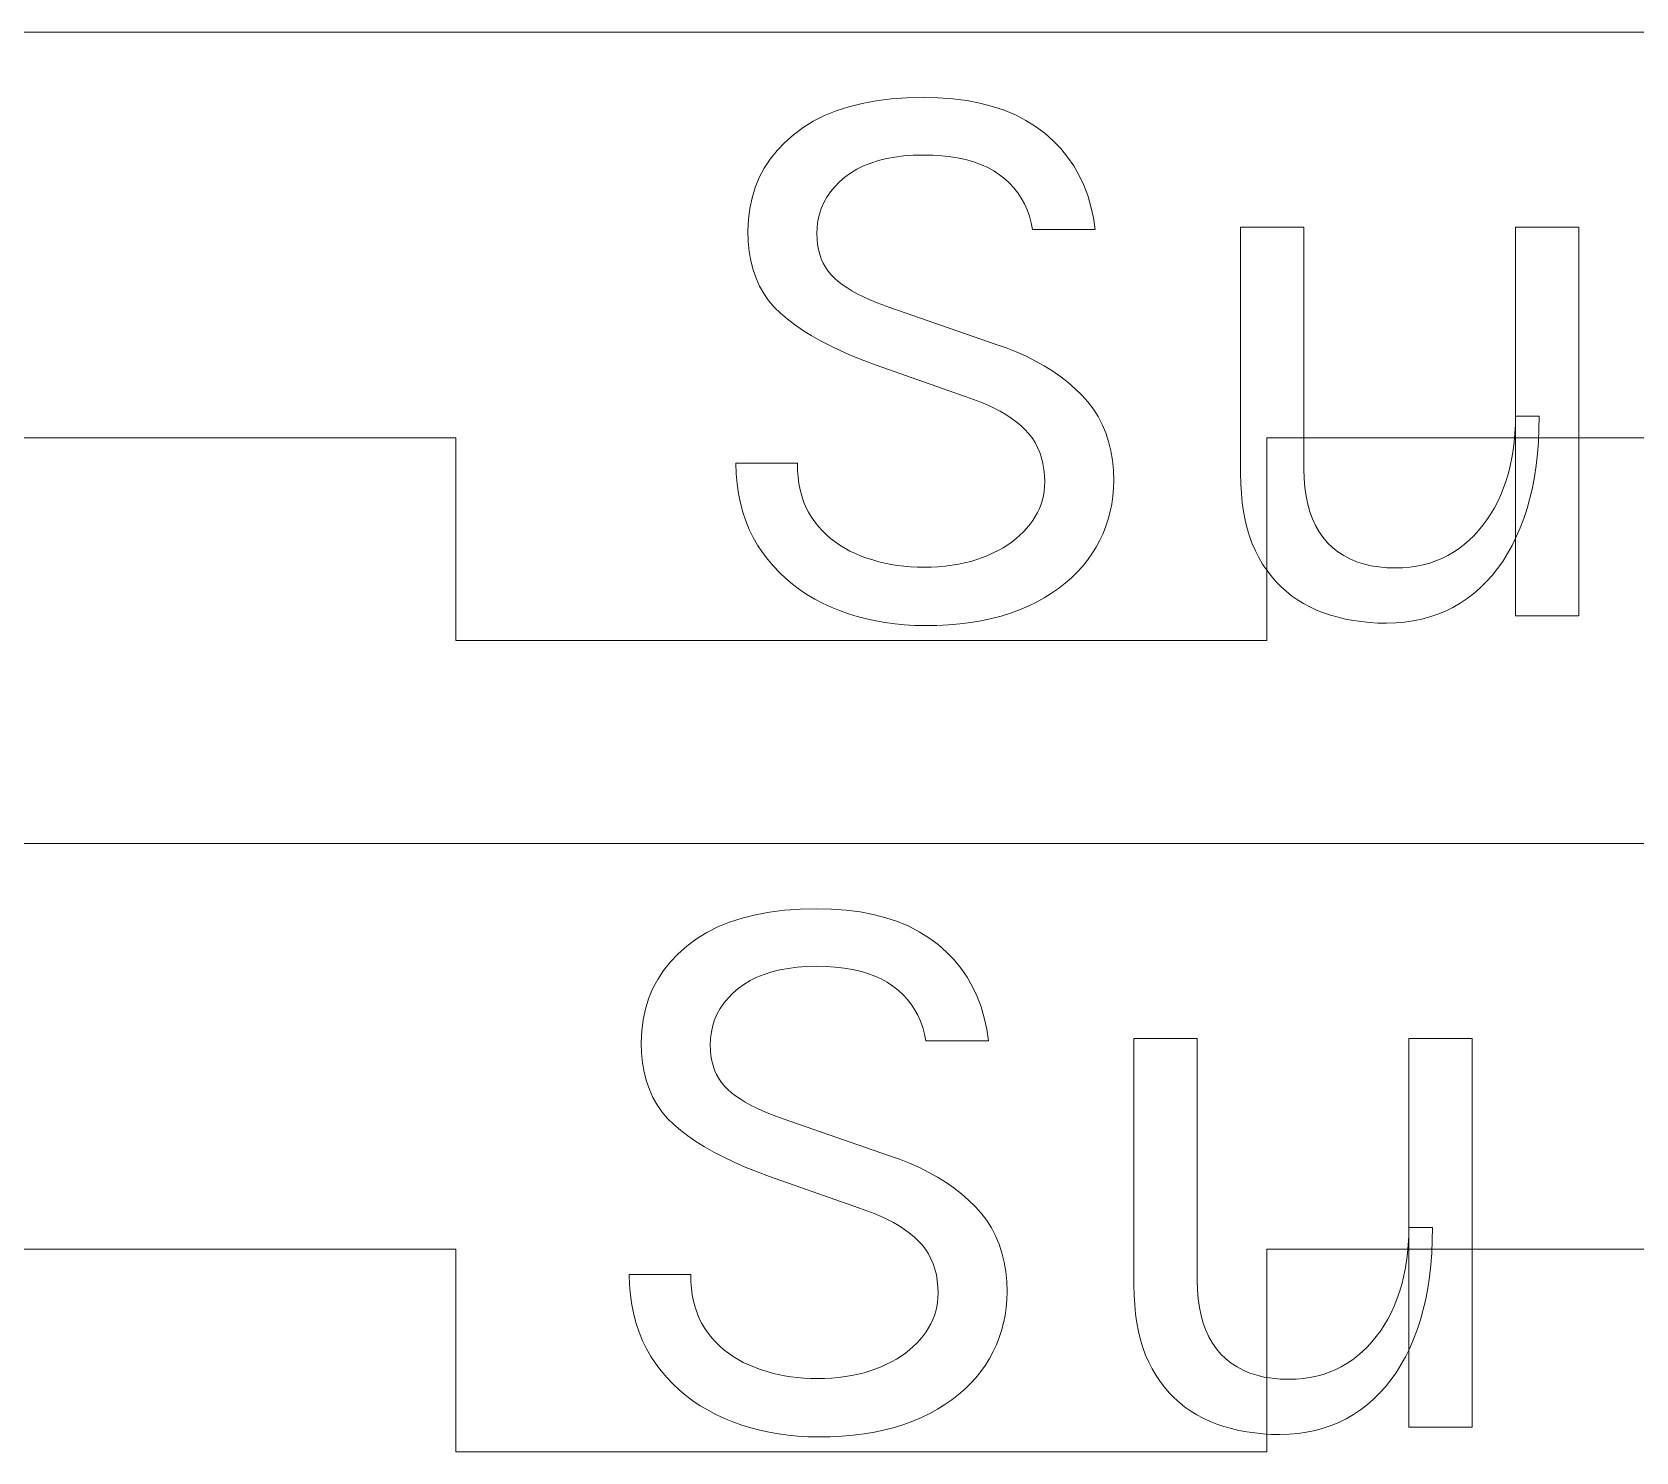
# Model space of a CAD drawing. Extents: x 0 to 393, y 0 to 389.
# Drawn here: x 23.73 to 47.46, y 368 to 389 of the extents above; entities that cross this region are included whole.
import ezdxf

# ---------------------------------------------------------------- set-up
doc = ezdxf.new("R2010")
doc.units = 0
doc.layers.get('0').update_dxf_attribs({"lineweight": 0})

msp = doc.modelspace()

# ---------------------------------------------------------------- linework, layer by layer
for p, q in [((138, 389), (6, 389)), ((36.009, 387.946), (36.218, 387.984)), ((36.218, 387.984), (36.438, 388.012)), ((36.438, 388.012), (36.669, 388.028)), ((36.669, 388.028), (36.912, 388.034)), ((36.912, 388.034), (36.912, 388.034)), ((36.912, 388.034), (37.137, 388.029)), ((37.137, 388.029), (37.353, 388.013)), ((37.353, 388.013), (37.558, 387.986)), ((37.558, 387.986), (37.753, 387.949)), ((35.288, 387.681), (35.451, 387.764)), ((35.451, 387.764), (35.626, 387.835)), ((35.626, 387.835), (35.812, 387.896)), ((35.812, 387.896), (36.009, 387.946)), ((37.753, 387.949), (37.938, 387.901)), ((37.938, 387.901), (38.113, 387.843)), ((38.113, 387.843), (38.278, 387.774)), ((38.278, 387.774), (38.433, 387.694)), ((34.995, 387.482), (35.136, 387.587)), ((35.136, 387.587), (35.288, 387.681)), ((38.433, 387.694), (38.577, 387.604)), ((38.577, 387.604), (38.712, 387.503)), ((38.712, 387.503), (38.836, 387.393)), ((34.752, 387.248), (34.867, 387.368)), ((34.867, 387.368), (34.995, 387.482)), ((38.836, 387.393), (38.949, 387.276)), ((38.949, 387.276), (39.051, 387.152)), ((34.563, 386.989), (34.651, 387.122)), ((34.651, 387.122), (34.752, 387.248)), ((36.138, 387.063), (36.032, 387.02)), ((36.251, 387.099), (36.138, 387.063)), ((36.37, 387.129), (36.251, 387.099)), ((36.495, 387.152), (36.37, 387.129)), ((36.628, 387.169), (36.495, 387.152)), ((36.767, 387.179), (36.628, 387.169)), ((36.912, 387.182), (36.767, 387.179)), ((37.055, 387.179), (36.912, 387.182)), ((36.912, 387.182), (36.912, 387.182)), ((37.191, 387.17), (37.055, 387.179)), ((37.321, 387.156), (37.191, 387.17)), ((37.444, 387.135), (37.321, 387.156)), ((37.561, 387.109), (37.444, 387.135)), ((37.671, 387.077), (37.561, 387.109)), ((37.774, 387.039), (37.671, 387.077)), ((37.87, 386.996), (37.774, 387.039)), ((39.051, 387.152), (39.142, 387.02)), ((34.428, 386.703), (34.489, 386.849)), ((34.489, 386.849), (34.563, 386.989)), ((35.754, 386.852), (35.675, 386.784)), ((35.84, 386.915), (35.754, 386.852)), ((35.933, 386.971), (35.84, 386.915)), ((36.032, 387.02), (35.933, 386.971)), ((37.96, 386.946), (37.87, 386.996)), ((38.043, 386.891), (37.96, 386.946)), ((38.12, 386.83), (38.043, 386.891)), ((38.19, 386.765), (38.12, 386.83)), ((39.142, 387.02), (39.222, 386.881)), ((39.222, 386.881), (39.291, 386.735)), ((34.347, 386.391), (34.381, 386.55)), ((34.381, 386.55), (34.428, 386.703)), ((35.489, 386.56), (35.444, 386.478)), ((35.543, 386.638), (35.489, 386.56)), ((35.605, 386.713), (35.543, 386.638)), ((35.675, 386.784), (35.605, 386.713)), ((38.255, 386.696), (38.19, 386.765)), ((38.313, 386.621), (38.255, 386.696)), ((38.365, 386.542), (38.313, 386.621)), ((39.291, 386.735), (39.349, 386.582)), ((39.349, 386.582), (39.396, 386.421)), ((34.327, 386.226), (34.347, 386.391)), ((35.406, 386.393), (35.377, 386.305)), ((35.444, 386.478), (35.406, 386.393)), ((38.411, 386.459), (38.365, 386.542)), ((38.45, 386.37), (38.411, 386.459)), ((38.484, 386.278), (38.45, 386.37)), ((39.396, 386.421), (39.431, 386.253)), ((34.32, 386.054), (34.327, 386.226)), ((35.344, 386.117), (35.34, 386.018)), ((35.357, 386.213), (35.344, 386.117)), ((35.377, 386.305), (35.357, 386.213)), ((38.511, 386.18), (38.484, 386.278)), ((38.532, 386.078), (38.511, 386.18)), ((39.456, 386.078), (38.532, 386.078)), ((39.431, 386.253), (39.456, 386.078)), ((39.456, 386.078), (39.456, 386.078)), ((41.61, 382.466), (41.61, 386.114)), ((41.61, 386.114), (42.546, 386.114)), ((42.546, 386.114), (42.546, 382.538)), ((45.678, 380.366), (45.678, 386.114)), ((45.678, 386.114), (46.614, 386.114)), ((46.614, 386.114), (46.614, 380.366)), ((34.325, 385.901), (34.32, 386.054)), ((34.32, 386.054), (34.32, 386.054)), ((34.339, 385.756), (34.325, 385.901)), ((35.34, 386.018), (35.34, 386.018)), ((35.34, 386.018), (35.343, 385.937)), ((35.343, 385.937), (35.35, 385.859)), ((35.35, 385.859), (35.363, 385.785)), ((34.363, 385.617), (34.339, 385.756)), ((34.397, 385.486), (34.363, 385.617)), ((35.363, 385.785), (35.382, 385.714)), ((35.382, 385.714), (35.405, 385.647)), ((35.405, 385.647), (35.434, 385.583)), ((34.44, 385.361), (34.397, 385.486)), ((35.434, 385.583), (35.468, 385.522)), ((35.468, 385.522), (35.507, 385.465)), ((35.507, 385.465), (35.551, 385.411)), ((35.551, 385.411), (35.601, 385.361)), ((34.493, 385.243), (34.44, 385.361)), ((34.555, 385.133), (34.493, 385.243)), ((34.627, 385.029), (34.555, 385.133)), ((35.601, 385.361), (35.656, 385.313)), ((35.656, 385.313), (35.717, 385.266)), ((35.717, 385.266), (35.784, 385.22)), ((35.784, 385.22), (35.857, 385.175)), ((35.857, 385.175), (35.936, 385.131)), ((35.936, 385.131), (36.021, 385.088)), ((34.709, 384.932), (34.627, 385.029)), ((34.8, 384.842), (34.709, 384.932)), ((36.021, 385.088), (36.112, 385.046)), ((36.112, 385.046), (36.209, 385.005)), ((36.209, 385.005), (36.311, 384.965)), ((36.311, 384.965), (36.42, 384.926)), ((36.42, 384.926), (36.42, 384.926)), ((36.42, 384.926), (37.98, 384.386)), ((34.901, 384.757), (34.8, 384.842)), ((35.01, 384.673), (34.901, 384.757)), ((35.129, 384.591), (35.01, 384.673)), ((35.257, 384.512), (35.129, 384.591)), ((35.394, 384.434), (35.257, 384.512)), ((35.54, 384.358), (35.394, 384.434)), ((35.695, 384.284), (35.54, 384.358)), ((35.86, 384.212), (35.695, 384.284)), ((36.033, 384.142), (35.86, 384.212)), ((37.98, 384.386), (38.139, 384.33)), ((38.139, 384.33), (38.29, 384.269)), ((38.29, 384.269), (38.435, 384.205)), ((38.435, 384.205), (38.574, 384.135)), ((36.216, 384.074), (36.033, 384.142)), ((37.548, 383.606), (36.216, 384.074)), ((38.574, 384.135), (38.705, 384.062)), ((38.705, 384.062), (38.83, 383.984)), ((38.83, 383.984), (38.948, 383.902)), ((38.948, 383.902), (39.059, 383.816)), ((39.059, 383.816), (39.163, 383.725)), ((39.163, 383.725), (39.261, 383.63)), ((37.66, 383.568), (37.548, 383.606)), ((37.548, 383.606), (37.548, 383.606)), ((37.767, 383.527), (37.66, 383.568)), ((37.868, 383.484), (37.767, 383.527)), ((37.964, 383.439), (37.868, 383.484)), ((39.261, 383.63), (39.35, 383.53)), ((39.35, 383.53), (39.431, 383.424)), ((38.053, 383.392), (37.964, 383.439)), ((38.138, 383.343), (38.053, 383.392)), ((38.216, 383.291), (38.138, 383.343)), ((38.289, 383.237), (38.216, 383.291)), ((38.356, 383.181), (38.289, 383.237)), ((39.431, 383.424), (39.501, 383.312)), ((39.501, 383.312), (39.562, 383.195)), ((45.676, 383.189), (45.678, 383.318)), ((45.678, 383.318), (45.678, 383.318)), ((45.678, 383.318), (46.026, 383.318)), ((46.026, 383.318), (46.023, 383.128)), ((18, 383), (30, 383)), ((30, 383), (30, 380)), ((38.418, 383.123), (38.356, 383.181)), ((38.474, 383.062), (38.418, 383.123)), ((38.524, 382.997), (38.474, 383.062)), ((38.568, 382.928), (38.524, 382.997)), ((39.562, 383.195), (39.614, 383.072)), ((39.614, 383.072), (39.657, 382.943)), ((42, 380), (42, 383)), ((42, 383), (54, 383)), ((45.658, 382.939), (45.669, 383.062)), ((45.669, 383.062), (45.676, 383.189)), ((46.023, 383.128), (46.015, 382.943)), ((38.606, 382.856), (38.568, 382.928)), ((38.639, 382.78), (38.606, 382.856)), ((38.665, 382.701), (38.639, 382.78)), ((39.657, 382.943), (39.69, 382.808)), ((39.69, 382.808), (39.713, 382.668)), ((45.623, 382.701), (45.643, 382.818)), ((45.643, 382.818), (45.658, 382.939)), ((46.001, 382.764), (45.981, 382.59)), ((46.015, 382.943), (46.001, 382.764)), ((34.146, 382.467), (34.14, 382.622)), ((34.14, 382.622), (34.14, 382.622)), ((34.14, 382.622), (35.052, 382.622)), ((35.052, 382.622), (35.055, 382.518)), ((35.055, 382.518), (35.062, 382.418)), ((38.686, 382.618), (38.665, 382.701)), ((38.7, 382.531), (38.686, 382.618)), ((38.709, 382.44), (38.7, 382.531)), ((39.713, 382.668), (39.727, 382.522)), ((39.727, 382.522), (39.732, 382.37)), ((42.546, 382.538), (42.55, 382.397)), ((45.571, 382.474), (45.599, 382.586)), ((45.599, 382.586), (45.623, 382.701)), ((45.981, 382.59), (45.956, 382.423)), ((34.16, 382.318), (34.146, 382.467)), ((34.181, 382.173), (34.16, 382.318)), ((35.062, 382.418), (35.075, 382.322)), ((35.075, 382.322), (35.093, 382.23)), ((38.712, 382.346), (38.709, 382.44)), ((38.71, 382.278), (38.712, 382.346)), ((38.712, 382.346), (38.712, 382.346)), ((39.732, 382.37), (39.729, 382.251)), ((39.732, 382.37), (39.732, 382.37)), ((41.613, 382.319), (41.61, 382.466)), ((41.61, 382.466), (41.61, 382.466)), ((41.61, 382.466), (41.61, 382.466)), ((41.621, 382.176), (41.613, 382.319)), ((42.55, 382.397), (42.56, 382.264)), ((45.501, 382.26), (45.538, 382.366)), ((45.538, 382.366), (45.571, 382.474)), ((45.956, 382.423), (45.926, 382.26)), ((34.209, 382.034), (34.181, 382.173)), ((35.093, 382.23), (35.117, 382.141)), ((35.117, 382.141), (35.145, 382.056)), ((35.145, 382.056), (35.178, 381.975)), ((38.657, 382.018), (38.677, 382.082)), ((38.677, 382.082), (38.692, 382.146)), ((38.692, 382.146), (38.703, 382.211)), ((38.703, 382.211), (38.71, 382.278)), ((39.719, 382.135), (39.703, 382.02)), ((39.729, 382.251), (39.719, 382.135)), ((41.634, 382.039), (41.621, 382.176)), ((42.56, 382.264), (42.578, 382.137)), ((42.578, 382.137), (42.602, 382.018)), ((45.364, 381.963), (45.413, 382.058)), ((45.413, 382.058), (45.459, 382.157)), ((45.459, 382.157), (45.501, 382.26)), ((45.889, 382.104), (45.847, 381.953)), ((45.926, 382.26), (45.889, 382.104)), ((34.245, 381.899), (34.209, 382.034)), ((34.288, 381.77), (34.245, 381.899)), ((35.178, 381.975), (35.217, 381.898)), ((35.217, 381.898), (35.261, 381.825)), ((35.261, 381.825), (35.31, 381.755)), ((38.535, 381.777), (38.572, 381.835)), ((38.572, 381.835), (38.605, 381.895)), ((38.605, 381.895), (38.633, 381.956)), ((38.633, 381.956), (38.657, 382.018)), ((39.681, 381.908), (39.652, 381.798)), ((39.703, 382.02), (39.681, 381.908)), ((41.653, 381.908), (41.634, 382.039)), ((41.678, 381.781), (41.653, 381.908)), ((42.602, 382.018), (42.634, 381.905)), ((42.634, 381.905), (42.672, 381.799)), ((45.255, 381.786), (45.311, 381.873)), ((45.311, 381.873), (45.364, 381.963)), ((45.8, 381.808), (45.747, 381.668)), ((45.847, 381.953), (45.8, 381.808)), ((34.339, 381.645), (34.288, 381.77)), ((34.397, 381.526), (34.339, 381.645)), ((35.31, 381.755), (35.363, 381.689)), ((35.363, 381.689), (35.42, 381.626)), ((35.42, 381.626), (35.48, 381.567)), ((35.48, 381.567), (35.543, 381.512)), ((38.345, 381.558), (38.398, 381.609)), ((38.398, 381.609), (38.447, 381.663)), ((38.447, 381.663), (38.493, 381.719)), ((38.493, 381.719), (38.535, 381.777)), ((39.575, 381.586), (39.527, 381.483)), ((39.616, 381.691), (39.575, 381.586)), ((39.652, 381.798), (39.616, 381.691)), ((41.707, 381.66), (41.678, 381.781)), ((41.742, 381.544), (41.707, 381.66)), ((42.672, 381.799), (42.718, 381.701)), ((42.718, 381.701), (42.771, 381.609)), ((42.771, 381.609), (42.83, 381.524)), ((45.064, 381.555), (45.131, 381.627)), ((45.131, 381.627), (45.195, 381.705)), ((45.195, 381.705), (45.255, 381.786)), ((45.747, 381.668), (45.689, 381.534)), ((34.463, 381.411), (34.397, 381.526)), ((34.536, 381.302), (34.463, 381.411)), ((35.543, 381.512), (35.61, 381.459)), ((35.61, 381.459), (35.68, 381.411)), ((35.68, 381.411), (35.754, 381.366)), ((35.754, 381.366), (35.83, 381.324)), ((37.951, 381.296), (38.025, 381.334)), ((38.025, 381.334), (38.097, 381.374)), ((38.097, 381.374), (38.164, 381.417)), ((38.164, 381.417), (38.228, 381.462)), ((38.228, 381.462), (38.289, 381.509)), ((38.289, 381.509), (38.345, 381.558)), ((39.472, 381.382), (39.411, 381.284)), ((39.527, 381.483), (39.472, 381.382)), ((41.783, 381.433), (41.742, 381.544)), ((41.829, 381.327), (41.783, 381.433)), ((42.83, 381.524), (42.897, 381.446)), ((42.897, 381.446), (42.97, 381.375)), ((42.97, 381.375), (43.05, 381.312)), ((44.76, 381.307), (44.841, 381.362)), ((44.841, 381.362), (44.919, 381.422)), ((44.919, 381.422), (44.993, 381.486)), ((44.993, 381.486), (45.064, 381.555)), ((45.626, 381.407), (45.559, 381.286)), ((45.689, 381.534), (45.626, 381.407)), ((34.615, 381.198), (34.536, 381.302)), ((34.699, 381.099), (34.615, 381.198)), ((34.789, 381.005), (34.699, 381.099)), ((35.83, 381.324), (35.91, 381.286)), ((35.91, 381.286), (35.994, 381.251)), ((35.994, 381.251), (36.08, 381.22)), ((36.08, 381.22), (36.168, 381.192)), ((36.168, 381.192), (36.257, 381.167)), ((36.257, 381.167), (36.347, 381.145)), ((36.347, 381.145), (36.44, 381.127)), ((36.44, 381.127), (36.533, 381.112)), ((36.533, 381.112), (36.629, 381.101)), ((36.629, 381.101), (36.726, 381.093)), ((36.726, 381.093), (36.824, 381.088)), ((37.032, 381.088), (37.137, 381.093)), ((37.137, 381.093), (37.239, 381.102)), ((37.239, 381.102), (37.338, 381.114)), ((37.338, 381.114), (37.434, 381.13)), ((37.434, 381.13), (37.527, 381.149)), ((37.527, 381.149), (37.618, 381.171)), ((37.618, 381.171), (37.705, 381.197)), ((37.705, 381.197), (37.79, 381.227)), ((37.79, 381.227), (37.872, 381.26)), ((37.872, 381.26), (37.951, 381.296)), ((39.27, 381.098), (39.191, 381.01)), ((39.344, 381.189), (39.27, 381.098)), ((39.411, 381.284), (39.344, 381.189)), ((41.88, 381.227), (41.829, 381.327)), ((41.936, 381.132), (41.88, 381.227)), ((41.997, 381.041), (41.936, 381.132)), ((43.05, 381.312), (43.135, 381.256)), ((43.135, 381.256), (43.226, 381.208)), ((43.226, 381.208), (43.324, 381.167)), ((43.324, 381.167), (43.427, 381.134)), ((43.427, 381.134), (43.537, 381.107)), ((43.537, 381.107), (43.653, 381.089)), ((44.112, 381.086), (44.213, 381.1)), ((44.213, 381.1), (44.311, 381.12)), ((44.311, 381.12), (44.407, 381.146)), ((44.407, 381.146), (44.499, 381.178)), ((44.499, 381.178), (44.589, 381.215)), ((44.589, 381.215), (44.676, 381.258)), ((44.676, 381.258), (44.76, 381.307)), ((45.487, 381.172), (45.411, 381.064)), ((45.559, 381.286), (45.487, 381.172)), ((34.883, 380.917), (34.789, 381.005)), ((34.982, 380.833), (34.883, 380.917)), ((36.824, 381.088), (36.924, 381.086)), ((36.924, 381.086), (37.032, 381.088)), ((36.924, 381.086), (36.924, 381.086)), ((39.106, 380.927), (39.014, 380.848)), ((39.191, 381.01), (39.106, 380.927)), ((42.061, 380.956), (41.997, 381.041)), ((42.131, 380.876), (42.061, 380.956)), ((42.204, 380.8), (42.131, 380.876)), ((43.653, 381.089), (43.774, 381.078)), ((43.774, 381.078), (43.902, 381.074)), ((43.902, 381.074), (44.009, 381.077)), ((43.902, 381.074), (43.902, 381.074)), ((44.009, 381.077), (44.112, 381.086)), ((45.245, 380.868), (45.155, 380.779)), ((45.33, 380.963), (45.245, 380.868)), ((45.411, 381.064), (45.33, 380.963)), ((35.085, 380.755), (34.982, 380.833)), ((35.194, 380.682), (35.085, 380.755)), ((35.308, 380.615), (35.194, 380.682)), ((38.703, 380.633), (38.588, 380.57)), ((38.813, 380.701), (38.703, 380.633)), ((38.917, 380.772), (38.813, 380.701)), ((39.014, 380.848), (38.917, 380.772)), ((42.282, 380.73), (42.204, 380.8)), ((42.364, 380.664), (42.282, 380.73)), ((42.45, 380.604), (42.364, 380.664)), ((44.961, 380.621), (44.858, 380.552)), ((45.06, 380.697), (44.961, 380.621)), ((45.155, 380.779), (45.06, 380.697)), ((35.426, 380.552), (35.308, 380.615)), ((35.55, 380.495), (35.426, 380.552)), ((35.677, 380.443), (35.55, 380.495)), ((35.807, 380.397), (35.677, 380.443)), ((35.939, 380.356), (35.807, 380.397)), ((38.205, 380.406), (38.066, 380.363)), ((38.338, 380.455), (38.205, 380.406)), ((38.466, 380.51), (38.338, 380.455)), ((38.588, 380.57), (38.466, 380.51)), ((42.541, 380.548), (42.45, 380.604)), ((42.636, 380.498), (42.541, 380.548)), ((42.735, 380.452), (42.636, 380.498)), ((42.837, 380.412), (42.735, 380.452)), ((42.942, 380.376), (42.837, 380.412)), ((44.527, 380.389), (44.41, 380.349)), ((44.641, 380.436), (44.527, 380.389)), ((44.751, 380.49), (44.641, 380.436)), ((44.858, 380.552), (44.751, 380.49)), ((36.074, 380.32), (35.939, 380.356)), ((36.212, 380.29), (36.074, 380.32)), ((36.351, 380.266), (36.212, 380.29)), ((36.494, 380.247), (36.351, 380.266)), ((36.639, 380.233), (36.494, 380.247)), ((36.786, 380.225), (36.639, 380.233)), ((36.936, 380.222), (36.786, 380.225)), ((37.114, 380.225), (36.936, 380.222)), ((36.936, 380.222), (36.936, 380.222)), ((36.936, 380.222), (36.936, 380.222)), ((37.287, 380.234), (37.114, 380.225)), ((37.454, 380.248), (37.287, 380.234)), ((37.616, 380.268), (37.454, 380.248)), ((37.772, 380.294), (37.616, 380.268)), ((37.922, 380.326), (37.772, 380.294)), ((38.066, 380.363), (37.922, 380.326)), ((43.051, 380.344), (42.942, 380.376)), ((43.163, 380.318), (43.051, 380.344)), ((43.278, 380.296), (43.163, 380.318)), ((43.396, 380.28), (43.278, 380.296)), ((43.517, 380.268), (43.396, 380.28)), ((43.642, 380.26), (43.517, 380.268)), ((43.77, 380.258), (43.642, 380.26)), ((43.905, 380.262), (43.77, 380.258)), ((43.77, 380.258), (43.77, 380.258)), ((44.037, 380.273), (43.905, 380.262)), ((44.164, 380.291), (44.037, 380.273)), ((44.289, 380.316), (44.164, 380.291)), ((44.41, 380.349), (44.289, 380.316)), ((46.614, 380.366), (45.678, 380.366)), ((45.678, 380.366), (45.678, 380.366)), ((30, 380), (42, 380)), ((138, 377), (6, 377)), ((34.048, 375.835), (34.234, 375.896)), ((34.234, 375.896), (34.431, 375.946)), ((34.431, 375.946), (34.64, 375.984)), ((34.64, 375.984), (34.86, 376.012)), ((34.86, 376.012), (35.091, 376.028)), ((35.091, 376.028), (35.334, 376.034)), ((35.334, 376.034), (35.334, 376.034)), ((35.334, 376.034), (35.559, 376.029)), ((35.559, 376.029), (35.775, 376.013)), ((35.775, 376.013), (35.98, 375.986)), ((35.98, 375.986), (36.175, 375.949)), ((36.175, 375.949), (36.36, 375.901)), ((36.36, 375.901), (36.535, 375.843)), ((33.558, 375.587), (33.71, 375.681)), ((33.71, 375.681), (33.873, 375.764)), ((33.873, 375.764), (34.048, 375.835)), ((36.535, 375.843), (36.7, 375.774)), ((36.7, 375.774), (36.855, 375.694)), ((36.855, 375.694), (36.999, 375.604)), ((33.289, 375.368), (33.417, 375.482)), ((33.417, 375.482), (33.558, 375.587)), ((36.999, 375.604), (37.134, 375.503)), ((37.134, 375.503), (37.258, 375.393)), ((33.073, 375.122), (33.174, 375.248)), ((33.174, 375.248), (33.289, 375.368)), ((35.05, 375.169), (34.917, 375.152)), ((35.189, 375.179), (35.05, 375.169)), ((35.334, 375.182), (35.189, 375.179)), ((35.477, 375.179), (35.334, 375.182)), ((35.334, 375.182), (35.334, 375.182)), ((35.613, 375.17), (35.477, 375.179)), ((35.743, 375.156), (35.613, 375.17)), ((37.258, 375.393), (37.371, 375.276)), ((37.371, 375.276), (37.473, 375.152)), ((32.911, 374.849), (32.985, 374.989)), ((32.985, 374.989), (33.073, 375.122)), ((34.355, 374.971), (34.262, 374.915)), ((34.454, 375.02), (34.355, 374.971)), ((34.56, 375.063), (34.454, 375.02)), ((34.672, 375.099), (34.56, 375.063)), ((34.792, 375.129), (34.672, 375.099)), ((34.917, 375.152), (34.792, 375.129)), ((35.866, 375.135), (35.743, 375.156)), ((35.983, 375.109), (35.866, 375.135)), ((36.093, 375.077), (35.983, 375.109)), ((36.196, 375.039), (36.093, 375.077)), ((36.292, 374.996), (36.196, 375.039)), ((36.382, 374.946), (36.292, 374.996)), ((36.465, 374.891), (36.382, 374.946)), ((37.473, 375.152), (37.564, 375.02)), ((37.564, 375.02), (37.644, 374.881)), ((32.803, 374.55), (32.85, 374.703)), ((32.85, 374.703), (32.911, 374.849)), ((34.027, 374.713), (33.965, 374.638)), ((34.097, 374.784), (34.027, 374.713)), ((34.176, 374.852), (34.097, 374.784)), ((34.262, 374.915), (34.176, 374.852)), ((36.542, 374.83), (36.465, 374.891)), ((36.612, 374.765), (36.542, 374.83)), ((36.677, 374.696), (36.612, 374.765)), ((36.735, 374.621), (36.677, 374.696)), ((37.644, 374.881), (37.713, 374.735)), ((37.713, 374.735), (37.771, 374.582)), ((32.769, 374.391), (32.803, 374.55)), ((33.865, 374.478), (33.828, 374.393)), ((33.911, 374.56), (33.865, 374.478)), ((33.965, 374.638), (33.911, 374.56)), ((36.787, 374.542), (36.735, 374.621)), ((36.833, 374.459), (36.787, 374.542)), ((36.872, 374.37), (36.833, 374.459)), ((37.771, 374.582), (37.818, 374.421)), ((32.742, 374.054), (32.749, 374.226)), ((32.749, 374.226), (32.769, 374.391)), ((33.779, 374.213), (33.766, 374.117)), ((33.799, 374.305), (33.779, 374.213)), ((33.828, 374.393), (33.799, 374.305)), ((36.906, 374.278), (36.872, 374.37)), ((36.933, 374.18), (36.906, 374.278)), ((37.818, 374.421), (37.853, 374.253)), ((37.853, 374.253), (37.878, 374.078)), ((32.747, 373.901), (32.742, 374.054)), ((32.742, 374.054), (32.742, 374.054)), ((33.766, 374.117), (33.762, 374.018)), ((33.762, 374.018), (33.762, 374.018)), ((33.762, 374.018), (33.765, 373.937)), ((36.954, 374.078), (36.933, 374.18)), ((37.878, 374.078), (36.954, 374.078)), ((37.878, 374.078), (37.878, 374.078)), ((40.032, 370.466), (40.032, 374.114)), ((40.032, 374.114), (40.968, 374.114)), ((40.968, 374.114), (40.968, 370.538)), ((44.1, 368.366), (44.1, 374.114)), ((44.1, 374.114), (45.036, 374.114)), ((45.036, 374.114), (45.036, 368.366)), ((32.761, 373.756), (32.747, 373.901)), ((32.785, 373.617), (32.761, 373.756)), ((33.765, 373.937), (33.772, 373.859)), ((33.772, 373.859), (33.785, 373.785)), ((33.785, 373.785), (33.804, 373.714)), ((32.819, 373.486), (32.785, 373.617)), ((33.804, 373.714), (33.827, 373.647)), ((33.827, 373.647), (33.856, 373.583)), ((33.856, 373.583), (33.89, 373.522)), ((33.89, 373.522), (33.929, 373.465)), ((32.862, 373.361), (32.819, 373.486)), ((32.915, 373.243), (32.862, 373.361)), ((33.929, 373.465), (33.973, 373.411)), ((33.973, 373.411), (34.023, 373.361)), ((34.023, 373.361), (34.078, 373.313)), ((34.078, 373.313), (34.139, 373.266)), ((34.139, 373.266), (34.206, 373.22)), ((32.977, 373.133), (32.915, 373.243)), ((33.049, 373.029), (32.977, 373.133)), ((33.131, 372.932), (33.049, 373.029)), ((34.206, 373.22), (34.279, 373.175)), ((34.279, 373.175), (34.358, 373.131)), ((34.358, 373.131), (34.443, 373.088)), ((34.443, 373.088), (34.534, 373.046)), ((34.534, 373.046), (34.631, 373.005)), ((33.222, 372.842), (33.131, 372.932)), ((33.323, 372.757), (33.222, 372.842)), ((34.631, 373.005), (34.733, 372.965)), ((34.733, 372.965), (34.842, 372.926)), ((34.842, 372.926), (34.842, 372.926)), ((34.842, 372.926), (36.402, 372.386)), ((33.432, 372.673), (33.323, 372.757)), ((33.551, 372.591), (33.432, 372.673)), ((33.679, 372.512), (33.551, 372.591)), ((33.816, 372.434), (33.679, 372.512)), ((33.962, 372.358), (33.816, 372.434)), ((34.117, 372.284), (33.962, 372.358)), ((36.402, 372.386), (36.561, 372.33)), ((36.561, 372.33), (36.712, 372.269)), ((34.282, 372.212), (34.117, 372.284)), ((34.455, 372.142), (34.282, 372.212)), ((34.638, 372.074), (34.455, 372.142)), ((36.712, 372.269), (36.857, 372.205)), ((36.857, 372.205), (36.996, 372.135)), ((36.996, 372.135), (37.127, 372.062)), ((35.97, 371.606), (34.638, 372.074)), ((37.127, 372.062), (37.252, 371.984)), ((37.252, 371.984), (37.37, 371.902)), ((37.37, 371.902), (37.481, 371.816)), ((36.082, 371.568), (35.97, 371.606)), ((35.97, 371.606), (35.97, 371.606)), ((37.481, 371.816), (37.585, 371.725)), ((37.585, 371.725), (37.683, 371.63)), ((37.683, 371.63), (37.772, 371.53)), ((36.189, 371.527), (36.082, 371.568)), ((36.29, 371.484), (36.189, 371.527)), ((36.386, 371.439), (36.29, 371.484)), ((36.475, 371.392), (36.386, 371.439)), ((36.56, 371.343), (36.475, 371.392)), ((37.772, 371.53), (37.853, 371.424)), ((37.853, 371.424), (37.923, 371.312)), ((36.638, 371.291), (36.56, 371.343)), ((36.711, 371.237), (36.638, 371.291)), ((36.778, 371.181), (36.711, 371.237)), ((36.84, 371.123), (36.778, 371.181)), ((37.923, 371.312), (37.984, 371.195)), ((37.984, 371.195), (38.036, 371.072)), ((44.091, 371.062), (44.098, 371.189)), ((44.098, 371.189), (44.1, 371.318)), ((44.1, 371.318), (44.1, 371.318)), ((44.1, 371.318), (44.448, 371.318)), ((44.445, 371.128), (44.437, 370.943)), ((44.448, 371.318), (44.445, 371.128)), ((18, 371), (30, 371)), ((30, 371), (30, 368)), ((36.896, 371.062), (36.84, 371.123)), ((36.946, 370.997), (36.896, 371.062)), ((36.99, 370.928), (36.946, 370.997)), ((37.028, 370.856), (36.99, 370.928)), ((38.036, 371.072), (38.079, 370.943)), ((38.079, 370.943), (38.112, 370.808)), ((42, 368), (42, 371)), ((42, 371), (54, 371)), ((44.065, 370.818), (44.08, 370.939)), ((44.08, 370.939), (44.091, 371.062)), ((44.437, 370.943), (44.423, 370.764)), ((37.061, 370.78), (37.028, 370.856)), ((37.087, 370.701), (37.061, 370.78)), ((37.108, 370.618), (37.087, 370.701)), ((38.112, 370.808), (38.135, 370.668)), ((38.135, 370.668), (38.149, 370.522)), ((44.021, 370.586), (44.045, 370.701)), ((44.045, 370.701), (44.065, 370.818)), ((44.423, 370.764), (44.403, 370.59)), ((32.568, 370.467), (32.562, 370.622)), ((32.562, 370.622), (32.562, 370.622)), ((32.562, 370.622), (33.474, 370.622)), ((32.582, 370.318), (32.568, 370.467)), ((33.474, 370.622), (33.477, 370.518)), ((33.477, 370.518), (33.484, 370.418)), ((33.484, 370.418), (33.497, 370.322)), ((37.122, 370.531), (37.108, 370.618)), ((37.131, 370.44), (37.122, 370.531)), ((37.134, 370.346), (37.131, 370.44)), ((38.149, 370.522), (38.154, 370.37)), ((40.035, 370.319), (40.032, 370.466)), ((40.032, 370.466), (40.032, 370.466)), ((40.032, 370.466), (40.032, 370.466)), ((40.968, 370.538), (40.972, 370.397)), ((43.96, 370.366), (43.993, 370.474)), ((43.993, 370.474), (44.021, 370.586)), ((44.378, 370.423), (44.348, 370.26)), ((44.403, 370.59), (44.378, 370.423)), ((32.603, 370.173), (32.582, 370.318)), ((33.497, 370.322), (33.515, 370.23)), ((33.515, 370.23), (33.538, 370.141)), ((37.114, 370.146), (37.125, 370.211)), ((37.125, 370.211), (37.132, 370.278)), ((37.132, 370.278), (37.134, 370.346)), ((37.134, 370.346), (37.134, 370.346)), ((38.151, 370.251), (38.141, 370.135)), ((38.154, 370.37), (38.151, 370.251)), ((38.154, 370.37), (38.154, 370.37)), ((40.043, 370.176), (40.035, 370.319)), ((40.972, 370.397), (40.982, 370.264)), ((40.982, 370.264), (41, 370.137)), ((43.881, 370.157), (43.923, 370.26)), ((43.923, 370.26), (43.96, 370.366)), ((44.348, 370.26), (44.311, 370.104)), ((32.631, 370.034), (32.603, 370.173)), ((32.667, 369.899), (32.631, 370.034)), ((33.538, 370.141), (33.567, 370.056)), ((33.567, 370.056), (33.6, 369.975)), ((33.6, 369.975), (33.639, 369.898)), ((37.027, 369.895), (37.055, 369.956)), ((37.055, 369.956), (37.079, 370.018)), ((37.079, 370.018), (37.099, 370.082)), ((37.099, 370.082), (37.114, 370.146)), ((38.125, 370.02), (38.103, 369.908)), ((38.141, 370.135), (38.125, 370.02)), ((40.056, 370.039), (40.043, 370.176)), ((40.075, 369.908), (40.056, 370.039)), ((41, 370.137), (41.024, 370.018)), ((41.024, 370.018), (41.056, 369.905)), ((43.733, 369.873), (43.786, 369.963)), ((43.786, 369.963), (43.835, 370.058)), ((43.835, 370.058), (43.881, 370.157)), ((44.269, 369.953), (44.222, 369.808)), ((44.311, 370.104), (44.269, 369.953)), ((32.71, 369.77), (32.667, 369.899)), ((32.761, 369.645), (32.71, 369.77)), ((33.639, 369.898), (33.683, 369.825)), ((33.683, 369.825), (33.732, 369.755)), ((33.732, 369.755), (33.785, 369.689)), ((36.869, 369.663), (36.915, 369.719)), ((36.915, 369.719), (36.957, 369.777)), ((36.957, 369.777), (36.994, 369.835)), ((36.994, 369.835), (37.027, 369.895)), ((38.074, 369.798), (38.038, 369.691)), ((38.103, 369.908), (38.074, 369.798)), ((40.1, 369.781), (40.075, 369.908)), ((40.129, 369.66), (40.1, 369.781)), ((41.056, 369.905), (41.094, 369.799)), ((41.094, 369.799), (41.14, 369.701)), ((43.553, 369.627), (43.617, 369.705)), ((43.617, 369.705), (43.677, 369.786)), ((43.677, 369.786), (43.733, 369.873)), ((44.222, 369.808), (44.169, 369.668)), ((32.819, 369.526), (32.761, 369.645)), ((32.885, 369.411), (32.819, 369.526)), ((33.785, 369.689), (33.842, 369.626)), ((33.842, 369.626), (33.902, 369.567)), ((33.902, 369.567), (33.965, 369.512)), ((33.965, 369.512), (34.032, 369.459)), ((36.65, 369.462), (36.711, 369.509)), ((36.711, 369.509), (36.767, 369.558)), ((36.767, 369.558), (36.82, 369.609)), ((36.82, 369.609), (36.869, 369.663)), ((37.949, 369.483), (37.894, 369.382)), ((37.997, 369.586), (37.949, 369.483)), ((38.038, 369.691), (37.997, 369.586)), ((40.164, 369.544), (40.129, 369.66)), ((40.205, 369.433), (40.164, 369.544)), ((41.14, 369.701), (41.193, 369.609)), ((41.193, 369.609), (41.252, 369.524)), ((41.252, 369.524), (41.319, 369.446)), ((43.341, 369.422), (43.415, 369.486)), ((43.415, 369.486), (43.486, 369.555)), ((43.486, 369.555), (43.553, 369.627)), ((44.111, 369.534), (44.048, 369.407)), ((44.169, 369.668), (44.111, 369.534)), ((32.958, 369.302), (32.885, 369.411)), ((33.037, 369.198), (32.958, 369.302)), ((34.032, 369.459), (34.102, 369.411)), ((34.102, 369.411), (34.176, 369.366)), ((34.176, 369.366), (34.252, 369.324)), ((34.252, 369.324), (34.332, 369.286)), ((34.332, 369.286), (34.416, 369.251)), ((34.416, 369.251), (34.502, 369.22)), ((36.212, 369.227), (36.294, 369.26)), ((36.294, 369.26), (36.373, 369.296)), ((36.373, 369.296), (36.447, 369.334)), ((36.447, 369.334), (36.519, 369.374)), ((36.519, 369.374), (36.586, 369.417)), ((36.586, 369.417), (36.65, 369.462)), ((37.833, 369.284), (37.766, 369.189)), ((37.894, 369.382), (37.833, 369.284)), ((40.251, 369.327), (40.205, 369.433)), ((40.302, 369.227), (40.251, 369.327)), ((41.319, 369.446), (41.392, 369.375)), ((41.392, 369.375), (41.472, 369.312)), ((41.472, 369.312), (41.557, 369.256)), ((41.557, 369.256), (41.648, 369.208)), ((43.011, 369.215), (43.098, 369.258)), ((43.098, 369.258), (43.182, 369.307)), ((43.182, 369.307), (43.263, 369.362)), ((43.263, 369.362), (43.341, 369.422)), ((43.981, 369.286), (43.909, 369.172)), ((44.048, 369.407), (43.981, 369.286)), ((33.121, 369.099), (33.037, 369.198)), ((33.211, 369.005), (33.121, 369.099)), ((33.305, 368.917), (33.211, 369.005)), ((34.502, 369.22), (34.59, 369.192)), ((34.59, 369.192), (34.679, 369.167)), ((34.679, 369.167), (34.769, 369.145)), ((34.769, 369.145), (34.861, 369.127)), ((34.861, 369.127), (34.955, 369.112)), ((34.955, 369.112), (35.051, 369.101)), ((35.051, 369.101), (35.148, 369.093)), ((35.148, 369.093), (35.246, 369.088)), ((35.246, 369.088), (35.346, 369.086)), ((35.346, 369.086), (35.454, 369.088)), ((35.346, 369.086), (35.346, 369.086)), ((35.454, 369.088), (35.559, 369.093)), ((35.559, 369.093), (35.661, 369.102)), ((35.661, 369.102), (35.76, 369.114)), ((35.76, 369.114), (35.856, 369.13)), ((35.856, 369.13), (35.949, 369.149)), ((35.949, 369.149), (36.04, 369.171)), ((36.04, 369.171), (36.127, 369.197)), ((36.127, 369.197), (36.212, 369.227)), ((37.613, 369.01), (37.528, 368.927)), ((37.692, 369.098), (37.613, 369.01)), ((37.766, 369.189), (37.692, 369.098)), ((40.358, 369.132), (40.302, 369.227)), ((40.419, 369.041), (40.358, 369.132)), ((40.483, 368.956), (40.419, 369.041)), ((41.648, 369.208), (41.746, 369.167)), ((41.746, 369.167), (41.849, 369.134)), ((41.849, 369.134), (41.959, 369.107)), ((41.959, 369.107), (42.075, 369.089)), ((42.075, 369.089), (42.196, 369.078)), ((42.196, 369.078), (42.324, 369.074)), ((42.324, 369.074), (42.431, 369.077)), ((42.324, 369.074), (42.324, 369.074)), ((42.431, 369.077), (42.534, 369.086)), ((42.534, 369.086), (42.635, 369.1)), ((42.635, 369.1), (42.733, 369.12)), ((42.733, 369.12), (42.829, 369.146)), ((42.829, 369.146), (42.921, 369.178)), ((42.921, 369.178), (43.011, 369.215)), ((43.833, 369.064), (43.752, 368.963)), ((43.909, 369.172), (43.833, 369.064)), ((33.404, 368.833), (33.305, 368.917)), ((33.507, 368.755), (33.404, 368.833)), ((33.616, 368.682), (33.507, 368.755)), ((37.339, 368.772), (37.235, 368.701)), ((37.436, 368.848), (37.339, 368.772)), ((37.528, 368.927), (37.436, 368.848)), ((40.553, 368.876), (40.483, 368.956)), ((40.626, 368.8), (40.553, 368.876)), ((40.704, 368.73), (40.626, 368.8)), ((43.577, 368.779), (43.482, 368.697)), ((43.667, 368.868), (43.577, 368.779)), ((43.752, 368.963), (43.667, 368.868)), ((33.73, 368.615), (33.616, 368.682)), ((33.848, 368.552), (33.73, 368.615)), ((33.972, 368.495), (33.848, 368.552)), ((37.01, 368.57), (36.888, 368.51)), ((37.125, 368.633), (37.01, 368.57)), ((37.235, 368.701), (37.125, 368.633)), ((40.786, 368.664), (40.704, 368.73)), ((40.872, 368.604), (40.786, 368.664)), ((40.963, 368.548), (40.872, 368.604)), ((41.058, 368.498), (40.963, 368.548)), ((43.28, 368.552), (43.173, 368.49)), ((43.383, 368.621), (43.28, 368.552)), ((43.482, 368.697), (43.383, 368.621)), ((34.099, 368.443), (33.972, 368.495)), ((34.229, 368.397), (34.099, 368.443)), ((34.361, 368.356), (34.229, 368.397)), ((34.496, 368.32), (34.361, 368.356)), ((34.634, 368.29), (34.496, 368.32)), ((34.773, 368.266), (34.634, 368.29)), ((36.194, 368.294), (36.038, 368.268)), ((36.344, 368.326), (36.194, 368.294)), ((36.488, 368.363), (36.344, 368.326)), ((36.627, 368.406), (36.488, 368.363)), ((36.76, 368.455), (36.627, 368.406)), ((36.888, 368.51), (36.76, 368.455)), ((41.157, 368.452), (41.058, 368.498)), ((41.259, 368.412), (41.157, 368.452)), ((41.364, 368.376), (41.259, 368.412)), ((41.473, 368.344), (41.364, 368.376)), ((41.584, 368.318), (41.473, 368.344)), ((41.7, 368.296), (41.584, 368.318)), ((41.818, 368.28), (41.7, 368.296)), ((41.939, 368.268), (41.818, 368.28)), ((42.586, 368.291), (42.459, 368.273)), ((42.711, 368.316), (42.586, 368.291)), ((42.832, 368.349), (42.711, 368.316)), ((42.949, 368.389), (42.832, 368.349)), ((43.063, 368.436), (42.949, 368.389)), ((43.173, 368.49), (43.063, 368.436)), ((45.036, 368.366), (44.1, 368.366)), ((44.1, 368.366), (44.1, 368.366)), ((34.916, 368.247), (34.773, 368.266)), ((35.061, 368.233), (34.916, 368.247)), ((35.208, 368.225), (35.061, 368.233)), ((35.358, 368.222), (35.208, 368.225)), ((35.536, 368.225), (35.358, 368.222)), ((35.358, 368.222), (35.358, 368.222)), ((35.358, 368.222), (35.358, 368.222)), ((35.709, 368.234), (35.536, 368.225)), ((35.876, 368.248), (35.709, 368.234)), ((36.038, 368.268), (35.876, 368.248)), ((42.064, 368.26), (41.939, 368.268)), ((42.192, 368.258), (42.064, 368.26)), ((42.327, 368.262), (42.192, 368.258)), ((42.192, 368.258), (42.192, 368.258)), ((42.459, 368.273), (42.327, 368.262)), ((30, 368), (42, 368))]:
    msp.add_line(p, q)

doc.saveas('drawing.dxf')
